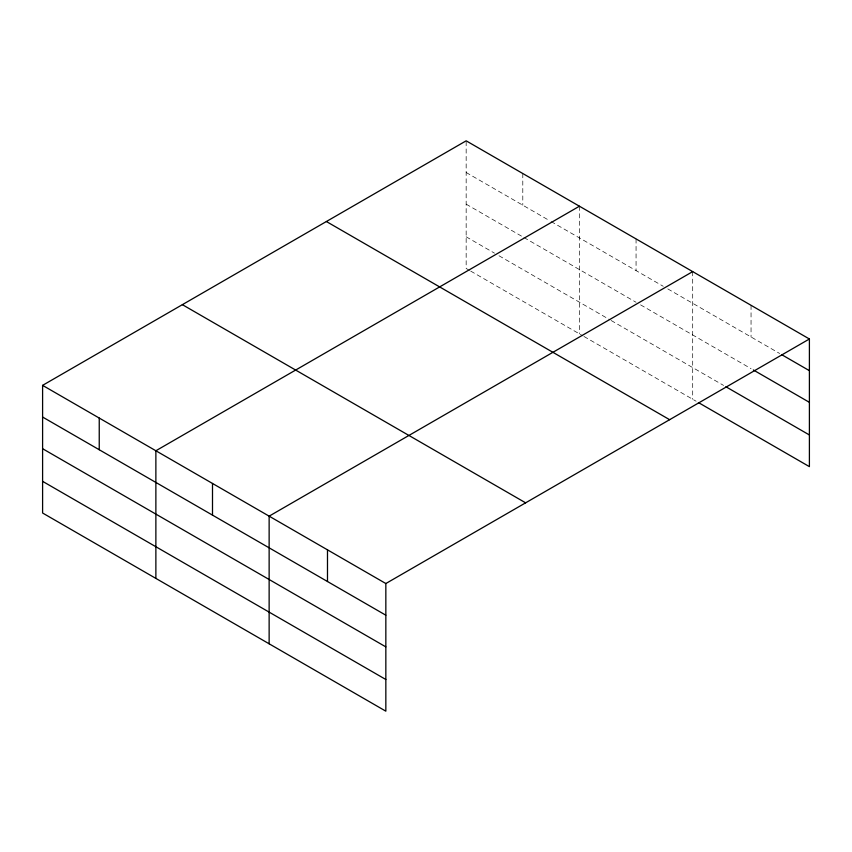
<?xml version="1.0" encoding="UTF-8"?>
<svg xmlns="http://www.w3.org/2000/svg" width="852" height="852" viewBox="0 0 852 852"><rect width="100%" height="100%" fill="white"/><g stroke="black" fill="none" stroke-linecap="round" stroke-linejoin="round"><path stroke-width="0.64" stroke-dasharray="4.26 3.19" d="M469.558 270.435L466.161 268.465L466.161 140.825M466.161 172.498L549.977 220.892M551.106 221.552L663.25 286.293M667.776 288.903L779.655 353.495M466.161 204.171L521.658 236.217M523.927 237.527L636.061 302.268M640.597 304.878L751.049 368.65M466.161 236.803L494.479 253.15M499.006 255.76L610.011 319.851M611.14 320.501L723.593 385.423M470.687 271.085L582.821 335.826M583.961 336.476L696.127 401.239M751.049 305.304L751.049 336.977M692.697 271.618L692.697 399.258M636.061 238.911L636.061 270.595M579.424 206.216L579.424 333.867M522.798 173.52L522.798 205.194"/><path stroke-width="1.28" d="M42.6 385.36L385.839 583.535L385.839 711.175L42.6 513.01L42.6 385.36L466.161 140.825L809.4 338.99L809.4 466.64L698.416 402.559M579.424 206.216L155.873 450.761L155.873 578.401M692.697 271.618L269.136 516.152L269.136 643.803M385.839 583.535L809.4 338.99M781.944 354.815L809.4 370.673M753.338 369.97L809.4 402.336M725.883 386.744L809.4 434.967M326.38 221.52L669.629 419.695M182.371 304.665L525.62 502.829M42.6 417.043L385.839 615.208M42.6 448.706L385.839 646.881M42.6 481.337L385.839 679.502M327.488 549.838L327.488 581.522M212.499 483.457L212.499 515.13M99.237 418.055L99.237 449.739"/></g></svg>
